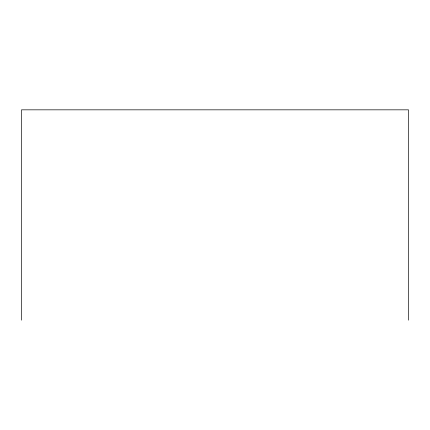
<?xml version="1.0" encoding="UTF-8"?>
<svg xmlns="http://www.w3.org/2000/svg" width="430" height="430" viewBox="0 0 430 430"><rect width="100%" height="100%" fill="white"/><g stroke="black" fill="none" stroke-linecap="round" stroke-linejoin="round"><path stroke-width="0.64" d="M408.5 320.167L408.5 109.833L21.5 109.833L21.5 320.167"/></g></svg>
